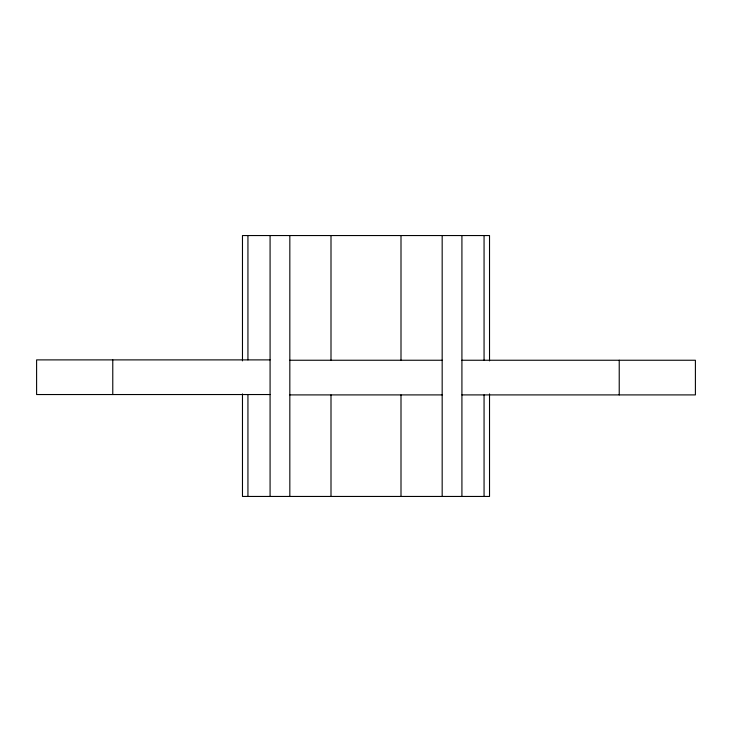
<?xml version="1.0" encoding="UTF-8"?>
<svg xmlns="http://www.w3.org/2000/svg" width="732" height="732" viewBox="0 0 732 732"><rect width="100%" height="100%" fill="white"/><g stroke="black" fill="none" stroke-linecap="round" stroke-linejoin="round"><path stroke-width="1.1" d="M270.081 359.888L36.6 359.888L36.6 394.539L270.081 394.539M289.826 360.245L442.174 360.245M461.919 360.245L695.4 360.245L695.4 394.905L461.919 394.905M289.826 394.905L442.174 394.905M619.226 360.245L619.226 394.905M489.525 360.876L489.525 235.548L242.475 235.548L242.475 360.876M489.525 393.917L489.525 496.452L242.475 496.452L242.475 393.917M484.062 235.548L484.062 360.245M484.062 394.905L484.062 496.452M461.919 235.548L461.919 496.452M442.174 235.548L442.174 496.452M400.999 235.548L400.999 360.245M400.999 394.905L400.999 496.452M331.001 235.548L331.001 360.245M331.001 394.905L331.001 496.452M289.826 235.548L289.826 496.452M270.081 235.548L270.081 496.452M247.938 235.548L247.938 359.888M247.938 394.539L247.938 496.452M112.774 359.888L112.774 394.539"/></g></svg>
